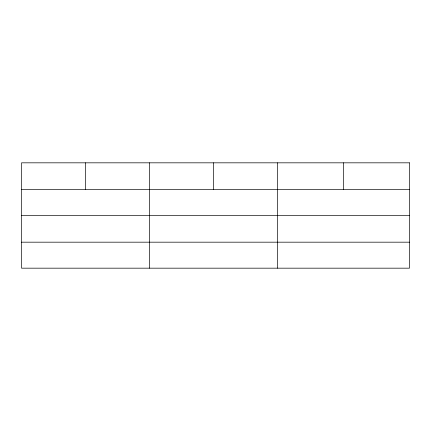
<?xml version="1.0" encoding="UTF-8"?>
<svg xmlns="http://www.w3.org/2000/svg" width="431" height="431" viewBox="0 0 431 431"><rect width="100%" height="100%" fill="white"/><g stroke="black" fill="none" stroke-linecap="round" stroke-linejoin="round"><path stroke-width="0.65" d="M21.55 189.403L409.45 189.403M21.55 215.398L409.45 215.398M21.55 242.179L409.45 242.179M343.507 162.826L343.507 189.403M277.564 162.826L277.564 268.174M213.56 162.826L213.56 189.403M149.557 162.826L149.557 268.174M85.553 162.826L85.553 189.403M409.45 162.826L21.55 162.826L21.55 268.174L409.45 268.174L409.45 162.826"/></g></svg>
